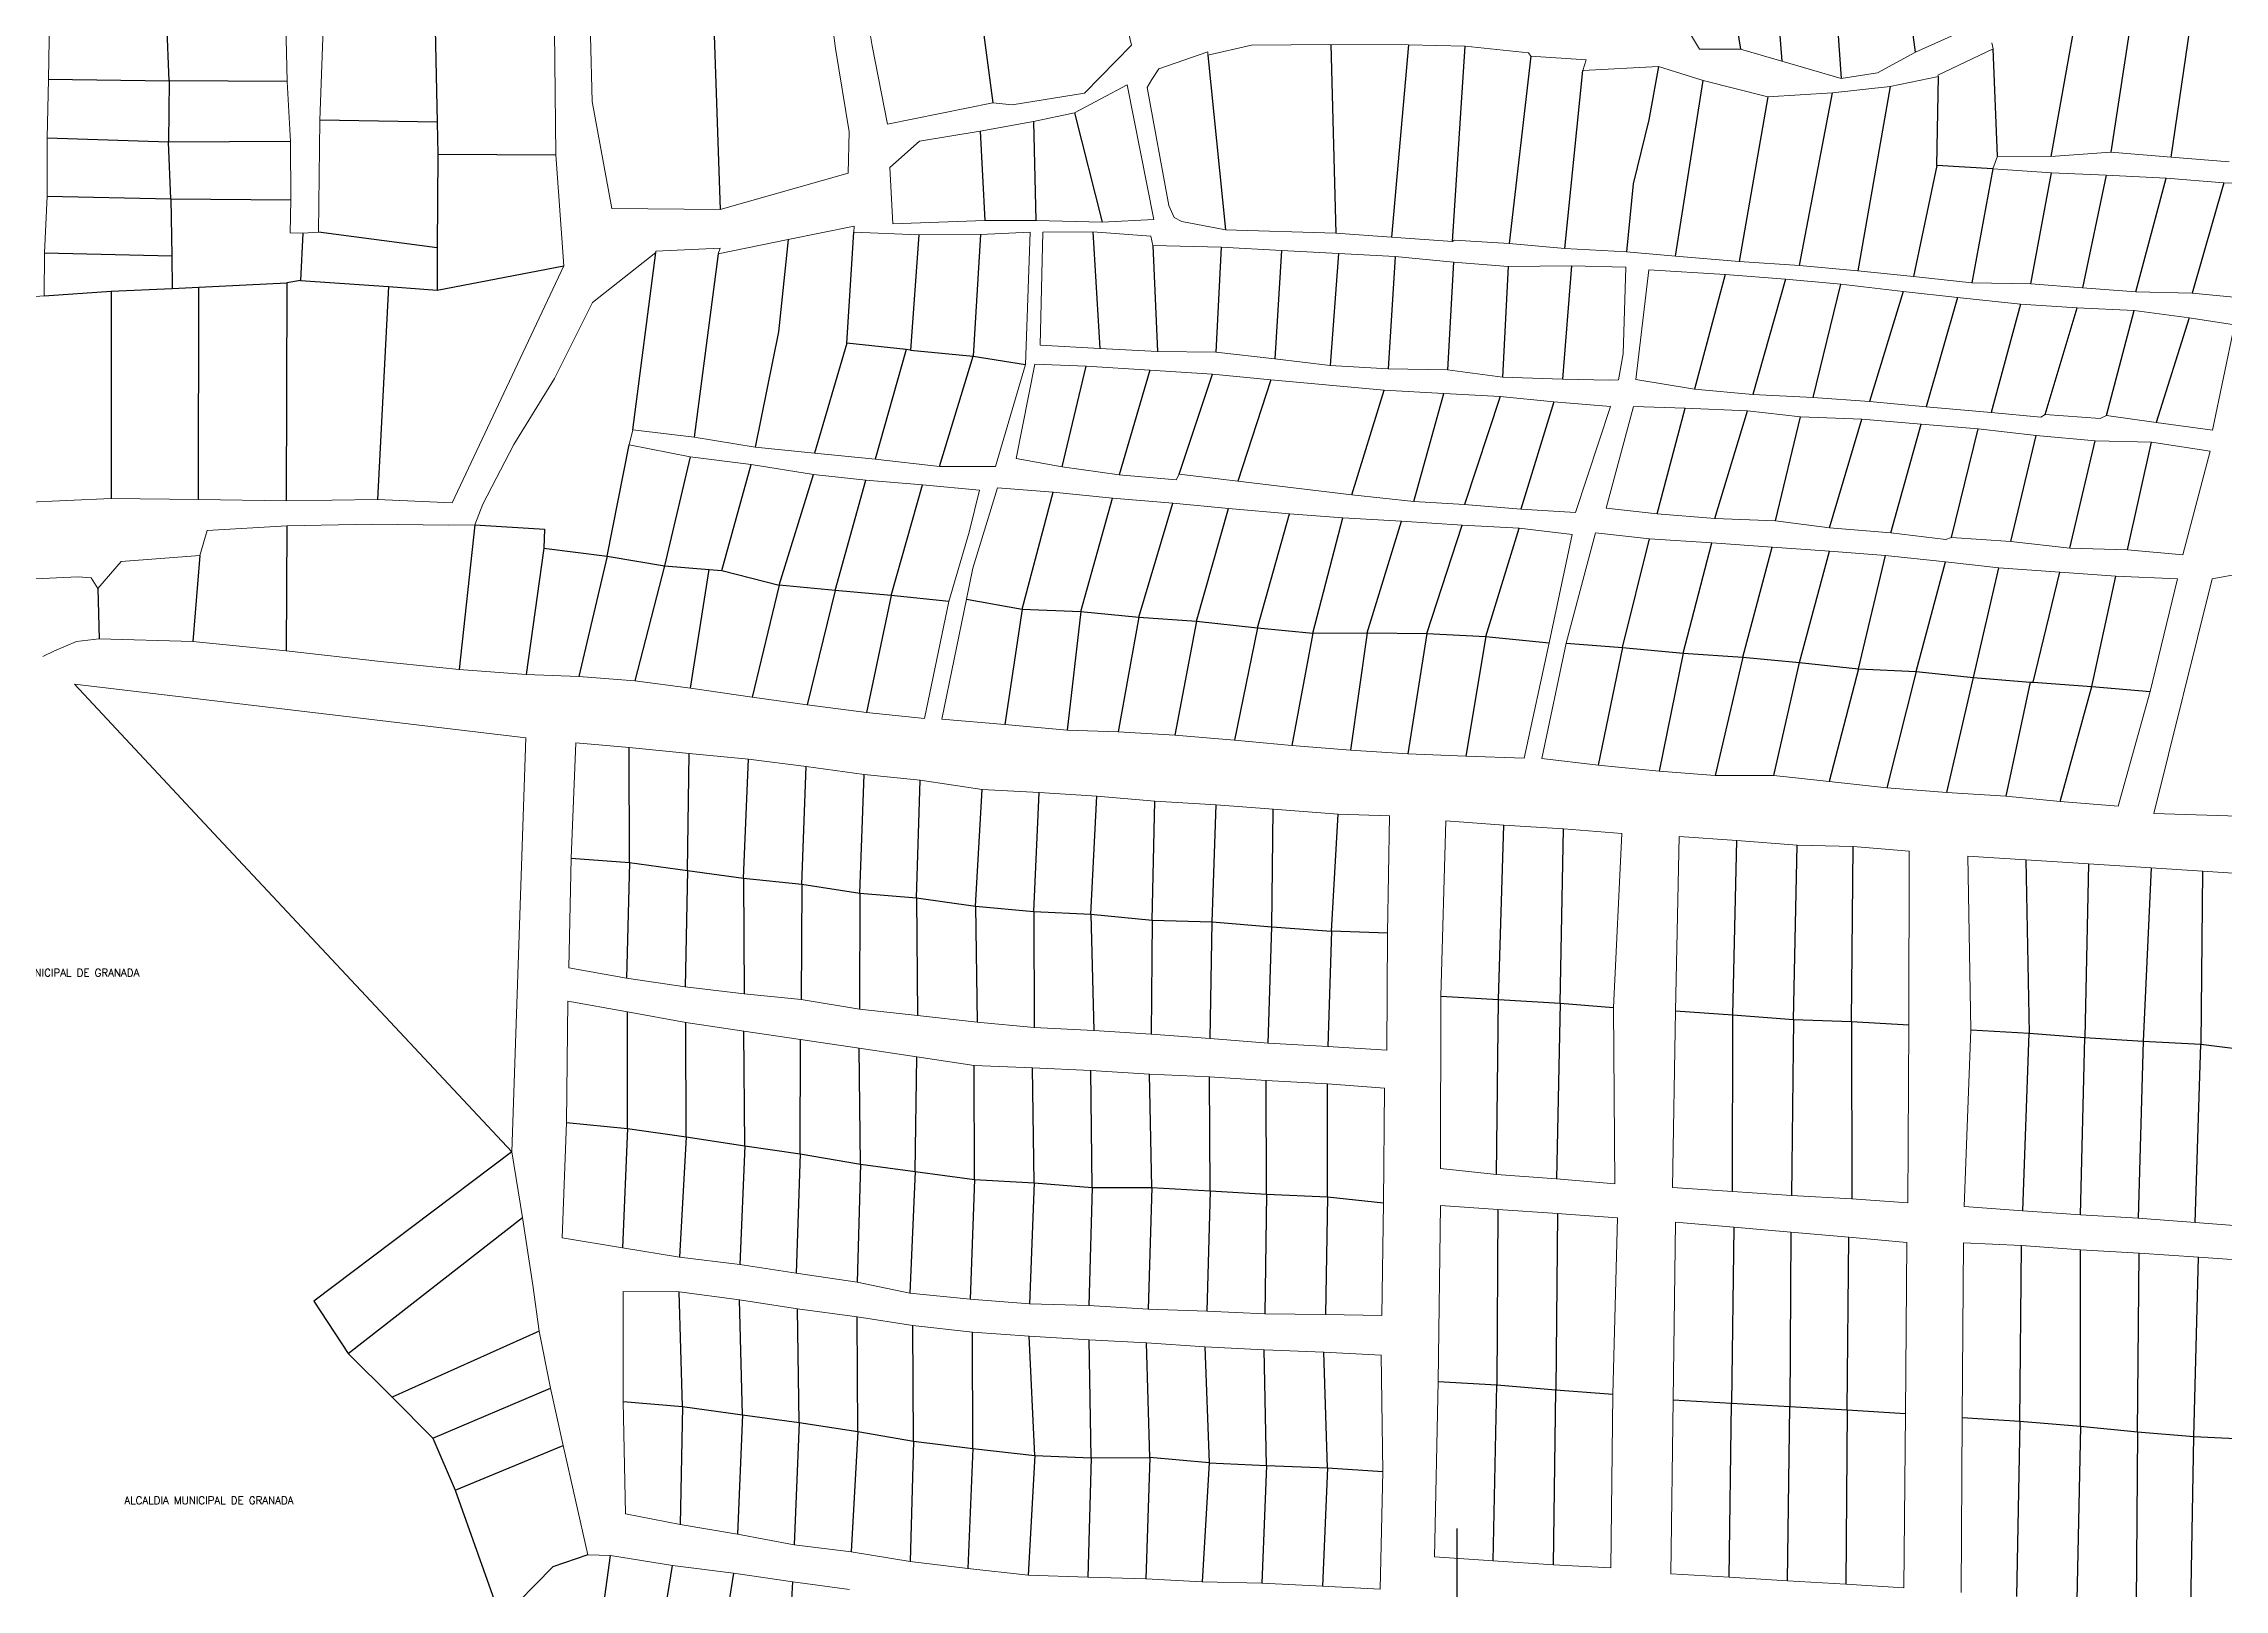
# Model space of a CAD drawing. Header units: millimetres. Extents: x 612074 to 614541, y 1316471 to 1317841.
# Drawn here: x 612765.4 to 613079.4, y 1316686.2 to 1316908.7 of the extents above; entities that cross this region are included whole.
import ezdxf

# ---------------------------------------------------------------- set-up
doc = ezdxf.new("R2010")
doc.units = ezdxf.units.MM
doc.layers.add('42', color=7, linetype='Continuous')
doc.layers.add('CAPA ROJA', color=1, linetype='Continuous')
doc.styles.add('MtXpl_Txt', font='txt_____.ttf')

# ---------------------------------------------------------------- blocks, each defined once
blk = doc.blocks.new('COORD')
at = {"layer": '42', "color": 2, "linetype": 'Continuous'}
for p, q in [((0, -2), (0, 2)), ((-2, 0), (2, 0))]:
    blk.add_line(p, q, dxfattribs=at)

msp = doc.modelspace()

# ---------------------------------------------------------------- linework, layer by layer
at = {"layer": 'CAPA ROJA', "color": 1, "linetype": 'Continuous', "lineweight": -3}
for p, q in [((613034.95, 1316907.5), (613029.39, 1316949.68)), ((613021.22, 1316947.76), (613024.24, 1316903.71)), ((613012.53, 1316946.13), (613015.7, 1316906.21)), ((613004.21, 1316942.71), (613009.77, 1316907.93)), ((612899.96, 1316916.23), (612902.13, 1316900.22)), ((612783.51, 1316903.37), (612783.17, 1316911.81)), ((613066.21, 1316913.51), (613063.08, 1316893.13)), ((613071.75, 1316892.37), (613074.79, 1316913.08)), ((612821.84, 1316910.8), (612822.11, 1316897.41)), ((612861.98, 1316909.96), (612862.84, 1316884.84)), ((612950.78, 1316908.61), (612951.49, 1316881.46)), ((612961.94, 1316908.57), (612959.52, 1316880.87)), ((613057.61, 1316910.18), (613054.42, 1316892.49)), ((612933.06, 1316907.09), (612935.63, 1316881.91)), ((612968.27, 1316880.23), (612970.1, 1316908.36)), ((612979.58, 1316906.95), (612976.44, 1316879.95)), ((612997.97, 1316905.42), (612996.55, 1316897.77)), ((613046.74, 1316892.51), (613046.11, 1316908)), ((612766.15, 1316903.64), (612783.51, 1316903.37)), ((612783.51, 1316903.37), (612783.42, 1316894.57)), ((612800.5, 1316903.28), (612783.51, 1316903.37)), ((612984.45, 1316879.22), (612987.03, 1316904.87)), ((613000.4, 1316878.12), (613004.36, 1316903.41)), ((613031.29, 1316902.57), (613026.67, 1316876.01)), ((613038.02, 1316891.21), (613038.28, 1316903.99)), ((613013.67, 1316901.07), (613009.58, 1316877.37)), ((613018.27, 1316876.8), (613022.99, 1316901.64)), ((612822.11, 1316897.41), (612805.2, 1316897.74)), ((612822.11, 1316897.41), (612822.2, 1316892.81)), ((612900.27, 1316896.14), (612900.97, 1316883.28)), ((612907.97, 1316897.54), (612908.28, 1316883.28)), ((612913.87, 1316898.75), (612917.83, 1316883.04)), ((612996.55, 1316897.77), (612994.3, 1316888.57)), ((612783.42, 1316894.57), (612765.96, 1316895.12)), ((612800.98, 1316894.66), (612783.42, 1316894.57)), ((612783.78, 1316886.37), (612783.42, 1316894.57)), ((612822.2, 1316892.81), (612822.13, 1316879.36)), ((612822.2, 1316892.81), (612839.2, 1316892.71)), ((613038.02, 1316891.21), (613034.65, 1316875.21)), ((613046.1, 1316890.7), (613038.02, 1316891.21)), ((613046.1, 1316890.7), (613043.07, 1316874.3)), ((613051.53, 1316874.16), (613054.52, 1316890.15)), ((613062.41, 1316889.81), (613059.01, 1316873.59)), ((612765.98, 1316886.76), (612783.78, 1316886.37)), ((612994.3, 1316888.57), (612993.35, 1316878.76)), ((613066.65, 1316873.01), (613071.04, 1316889.36)), ((613079.35, 1316888.7), (613074.79, 1316872.79)), ((612783.78, 1316886.37), (612801.05, 1316886.23)), ((612783.78, 1316886.37), (612783.9, 1316878.2)), ((612802.76, 1316881.47), (612802.42, 1316874.63)), ((612822.13, 1316879.36), (612805.02, 1316881.58)), ((612872.65, 1316880.56), (612871.26, 1316867.24)), ((612881.09, 1316865.62), (612882.1, 1316881.59)), ((612891.44, 1316881.19), (612890.24, 1316864.63)), ((612900.35, 1316881.28), (612899.29, 1316863.72)), ((612916.51, 1316881.64), (612917.5, 1316864.84)), ((612765.55, 1316878.61), (612783.9, 1316878.2)), ((612783.9, 1316878.2), (612783.96, 1316873.5)), ((612822.13, 1316879.36), (612822.09, 1316873.26)), ((612850.26, 1316853.14), (612853.61, 1316878.66)), ((612862.57, 1316878.47), (612859.11, 1316852.09)), ((612925.15, 1316879.65), (612925.8, 1316864.43)), ((612934.99, 1316879.41), (612934.2, 1316864.3)), ((612943.65, 1316878.95), (612942.73, 1316863.36)), ((612951.88, 1316878.53), (612950.68, 1316862.42)), ((612960.04, 1316878.09), (612959.03, 1316861.92)), ((612968.45, 1316877.28), (612967.58, 1316861.77)), ((612787.78, 1316873.69), (612800.45, 1316874.31)), ((612800.45, 1316874.31), (612800.35, 1316842.93)), ((612802.42, 1316874.63), (612800.45, 1316874.31)), ((612802.42, 1316874.63), (612815.09, 1316873.75)), ((612822.09, 1316873.26), (612840.36, 1316876.75)), ((612976.28, 1316876.65), (612975.49, 1316860.72)), ((612985.4, 1316876.74), (612984.12, 1316860.45)), ((613007.54, 1316875.51), (613003.14, 1316858.99)), ((613016.24, 1316874.85), (613011.52, 1316858.22)), ((613020.23, 1316857.77), (613024.18, 1316874.11)), ((612765.54, 1316872.45), (612775.17, 1316873.08)), ((612775.17, 1316873.08), (612783.96, 1316873.5)), ((612775.17, 1316873.08), (612775.17, 1316843.26)), ((612783.96, 1316873.5), (612787.78, 1316873.69)), ((612787.73, 1316843.09), (612787.78, 1316873.69)), ((612815.09, 1316873.75), (612813.51, 1316843.1)), ((612815.09, 1316873.75), (612822.09, 1316873.26)), ((613033.18, 1316873.06), (613028.32, 1316857.22)), ((613040.99, 1316872.21), (613036.49, 1316856.47)), ((613050.08, 1316871.22), (613045.85, 1316855.61)), ((613053.6, 1316855.34), (613058.22, 1316870.72)), ((613062.47, 1316855.18), (613066.41, 1316870.3)), ((613074.35, 1316869.26), (613069.62, 1316854.18)), ((612871.26, 1316867.24), (612867.89, 1316850.63)), ((612881.09, 1316865.62), (612876.41, 1316849.78)), ((612889.64, 1316864.7), (612881.09, 1316865.62)), ((612889.64, 1316864.7), (612885.17, 1316848.9)), ((612890.24, 1316864.63), (612889.64, 1316864.7)), ((612890.24, 1316864.63), (612899.29, 1316863.72)), ((612894.41, 1316847.84), (612899.29, 1316863.72)), ((612899.29, 1316863.72), (612906.8, 1316862.55)), ((612912.1, 1316847.8), (612915.57, 1316862.3)), ((612924.73, 1316861.72), (612920.3, 1316846.66)), ((612928.95, 1316846.75), (612933.72, 1316861.16)), ((612942.14, 1316860.32), (612937.36, 1316845.74)), ((612953.79, 1316843.77), (612958.47, 1316858.87)), ((612962.74, 1316842.83), (612967.06, 1316858.38)), ((612975.14, 1316857.92), (612970.04, 1316842.37)), ((612982.89, 1316857.15), (612978.12, 1316841.7)), ((612997.76, 1316841.06), (613001.81, 1316856.26)), ((613006.06, 1316840.37), (613010.76, 1316855.88)), ((613014.81, 1316840.05), (613018.4, 1316855.03)), ((613022.57, 1316839.04), (613027.21, 1316854.66)), ((613031.39, 1316838.29), (613035.78, 1316853.93)), ((613040.14, 1316837.63), (613043.96, 1316853.29)), ((613048.67, 1316837.08), (613052.33, 1316852.3)), ((612846.57, 1316834.93), (612849.75, 1316850.97)), ((612858.52, 1316849.23), (612854.85, 1316833.56)), ((613057.17, 1316836.09), (613060.81, 1316851.57)), ((613065.45, 1316835.88), (613068.94, 1316851.35)), ((612863.1, 1316832.87), (612867.33, 1316848.14)), ((612871.34, 1316830.77), (612876.27, 1316846.71)), ((612879.4, 1316829.99), (612883.84, 1316845.89)), ((612887.47, 1316829.29), (612891.99, 1316845.2)), ((612906.32, 1316827.34), (612910.79, 1316844.16)), ((612914.76, 1316827), (612919.33, 1316843.3)), ((612923.12, 1316826.16), (612928.03, 1316842.56)), ((612827.55, 1316839.45), (612825.28, 1316818.64)), ((612827.55, 1316839.45), (612837.58, 1316838.83)), ((612931.45, 1316825.59), (612936.06, 1316841.82)), ((612940.2, 1316824.63), (612944.83, 1316841.04)), ((612948.16, 1316823.89), (612952.48, 1316840.46)), ((612956.01, 1316823.91), (612960.93, 1316840)), ((612964.61, 1316823.82), (612969.69, 1316839.41)), ((612800.48, 1316839.32), (612800.36, 1316821.34)), ((612837.58, 1316838.83), (612837.46, 1316836.11)), ((612973.1, 1316823.38), (612977.89, 1316838.99)), ((612992.76, 1316821.82), (612996.63, 1316837.45)), ((613001.52, 1316821.01), (613005.63, 1316836.89)), ((613010.1, 1316820.4), (613014.29, 1316836.26)), ((612787.96, 1316835.04), (612786.93, 1316822.68)), ((612837.46, 1316836.11), (612834.9, 1316817.9)), ((612837.46, 1316836.11), (612846.57, 1316834.93)), ((612846.57, 1316834.93), (612842.51, 1316817.65)), ((612846.57, 1316834.93), (612854.85, 1316833.56)), ((612854.85, 1316833.56), (612850.56, 1316817.01)), ((612854.85, 1316833.56), (612861.28, 1316833.03)), ((613018.27, 1316819.65), (613022.55, 1316835.69)), ((613026.73, 1316818.74), (613030.62, 1316835.06)), ((613035.05, 1316818.33), (613039.25, 1316834.14)), ((613043.31, 1316817.5), (613046.94, 1316833.26)), ((612773.24, 1316830.32), (612773.45, 1316823.05)), ((612858.6, 1316815.96), (612861.28, 1316833.03)), ((612861.28, 1316833.03), (612863.1, 1316832.87)), ((612863.1, 1316832.87), (612871.34, 1316830.77)), ((612871.34, 1316830.77), (612867.45, 1316814.63)), ((612879.4, 1316829.99), (612871.34, 1316830.77)), ((612879.4, 1316829.99), (612875.39, 1316813.57)), ((612887.47, 1316829.29), (612879.4, 1316829.99)), ((613051.88, 1316816.79), (613055.71, 1316832.64)), ((613060.35, 1316816.17), (613063.81, 1316832.05)), ((612887.47, 1316829.29), (612883.94, 1316812.46)), ((612895.78, 1316828.44), (612887.47, 1316829.29)), ((612898.34, 1316828.76), (612906.32, 1316827.34)), ((612906.32, 1316827.34), (612903.83, 1316810.73)), ((612906.32, 1316827.34), (612914.76, 1316827)), ((612914.76, 1316827), (612912.81, 1316809.91)), ((612914.76, 1316827), (612923.12, 1316826.16)), ((612923.12, 1316826.16), (612920.17, 1316809.68)), ((612923.12, 1316826.16), (612931.45, 1316825.59)), ((612931.45, 1316825.59), (612928.31, 1316809.19)), ((612931.45, 1316825.59), (612940.2, 1316824.63)), ((612940.2, 1316824.63), (612936.89, 1316808.47)), ((612940.2, 1316824.63), (612948.16, 1316823.89)), ((612948.16, 1316823.89), (612945.17, 1316807.71)), ((612948.16, 1316823.89), (612956.01, 1316823.91)), ((612956.01, 1316823.91), (612953.58, 1316807.03)), ((612956.01, 1316823.91), (612964.61, 1316823.82)), ((612964.61, 1316823.82), (612961.87, 1316806.48)), ((612964.61, 1316823.82), (612973.1, 1316823.38)), ((612973.1, 1316823.38), (612970.21, 1316806.17)), ((612973.1, 1316823.38), (612982.21, 1316822.46)), ((612984.67, 1316822.42), (612992.76, 1316821.82)), ((612992.76, 1316821.82), (612989.28, 1316804.87)), ((612992.76, 1316821.82), (613001.52, 1316821.01)), ((613001.52, 1316821.01), (612998.03, 1316804.02)), ((613001.52, 1316821.01), (613010.1, 1316820.4)), ((613010.1, 1316820.4), (613006.1, 1316803.4)), ((613010.1, 1316820.4), (613018.27, 1316819.65)), ((613014.57, 1316803.39), (613018.27, 1316819.65)), ((613018.27, 1316819.65), (613026.73, 1316818.74)), ((613026.73, 1316818.74), (613022.54, 1316802.51)), ((613026.73, 1316818.74), (613035.05, 1316818.33)), ((613035.05, 1316818.33), (613030.84, 1316801.58)), ((613035.05, 1316818.33), (613043.31, 1316817.5)), ((613039.47, 1316800.94), (613043.31, 1316817.5)), ((613043.31, 1316817.5), (613051.48, 1316816.83)), ((612769.89, 1316816.51), (612790.62, 1316794.32)), ((613051.48, 1316816.83), (613047.95, 1316800.38)), ((613051.48, 1316816.83), (613051.88, 1316816.79)), ((613051.88, 1316816.79), (613060.35, 1316816.17)), ((613055.79, 1316799.63), (613060.35, 1316816.17)), ((613060.35, 1316816.17), (613068.74, 1316815.46)), ((612849.79, 1316790.83), (612849.77, 1316807.41)), ((612858.16, 1316789.71), (612858.39, 1316806.55)), ((612866.23, 1316788.58), (612866.93, 1316805.73)), ((612874.59, 1316787.72), (612875.21, 1316804.65)), ((612882.94, 1316786.43), (612883.57, 1316803.53)), ((612891.14, 1316785.77), (612891.67, 1316802.72)), ((612899.63, 1316784.58), (612900.56, 1316801.38)), ((612907.99, 1316783.79), (612908.77, 1316800.94)), ((612916.23, 1316783.4), (612917.09, 1316800.38)), ((612925.04, 1316782.56), (612925.44, 1316799.68)), ((612933.67, 1316782.31), (612934.25, 1316799.14)), ((612942.29, 1316781.58), (612942.45, 1316798.52)), ((612950.87, 1316780.99), (612951.85, 1316797.79)), ((612974.89, 1316771.15), (612975.69, 1316796.24)), ((612983.77, 1316770.59), (612984.29, 1316795.68)), ((612790.62, 1316794.32), (612809.73, 1316773.93)), ((613008.66, 1316768.9), (613009.22, 1316794)), ((613017.38, 1316768.24), (613017.9, 1316793.34)), ((613025.73, 1316767.96), (613025.98, 1316793.16)), ((612841.41, 1316791.5), (612849.79, 1316790.83)), ((612849.79, 1316790.83), (612849.36, 1316774.19)), ((612849.79, 1316790.83), (612858.16, 1316789.71)), ((612858.16, 1316789.71), (612857.8, 1316772.96)), ((612858.16, 1316789.71), (612866.23, 1316788.58)), ((613050.84, 1316791.26), (613051.32, 1316766.27)), ((613059.86, 1316790.67), (613059.34, 1316765.66)), ((613068.86, 1316790.08), (613067.73, 1316765.11)), ((613076.28, 1316789.61), (613076.02, 1316764.68)), ((612866.23, 1316788.58), (612866.29, 1316771.93)), ((612866.23, 1316788.58), (612874.59, 1316787.72)), ((612874.59, 1316787.72), (612874.49, 1316771.12)), ((612874.59, 1316787.72), (612882.94, 1316786.43)), ((612882.94, 1316786.43), (612882.92, 1316769.73)), ((612882.94, 1316786.43), (612891.14, 1316785.77)), ((612891.14, 1316785.77), (612891.28, 1316768.82)), ((612891.14, 1316785.77), (612899.63, 1316784.58)), ((612899.63, 1316784.58), (612899.86, 1316767.88)), ((612899.63, 1316784.58), (612907.99, 1316783.79)), ((612907.99, 1316783.79), (612908.08, 1316767.09)), ((612907.99, 1316783.79), (612916.23, 1316783.4)), ((612916.23, 1316783.4), (612916.67, 1316766.66)), ((612916.23, 1316783.4), (612925.04, 1316782.56)), ((612925.04, 1316782.56), (612924.9, 1316766.13)), ((612925.04, 1316782.56), (612933.67, 1316782.31)), ((612933.42, 1316765.51), (612933.67, 1316782.31)), ((612933.67, 1316782.31), (612942.29, 1316781.58)), ((612941.74, 1316764.84), (612942.29, 1316781.58)), ((612942.29, 1316781.58), (612950.87, 1316780.99)), ((612950.87, 1316780.99), (612950.34, 1316764.35)), ((612958.93, 1316780.7), (612950.87, 1316780.99)), ((612809.73, 1316773.93), (612832.87, 1316749.2)), ((612966.63, 1316771.63), (612974.89, 1316771.15)), ((612974.61, 1316745.96), (612974.89, 1316771.15)), ((612974.89, 1316771.15), (612983.77, 1316770.59)), ((612983.77, 1316770.59), (612983.26, 1316745.32)), ((612983.77, 1316770.59), (612991.49, 1316769.98)), ((612849.51, 1316752.54), (612849.51, 1316769.34)), ((612857.98, 1316751.35), (612857.9, 1316767.82)), ((613000.38, 1316769.51), (613008.66, 1316768.9)), ((613008.62, 1316743.47), (613008.66, 1316768.9)), ((613008.66, 1316768.9), (613017.38, 1316768.24)), ((613017.38, 1316768.24), (613017.09, 1316742.91)), ((613017.38, 1316768.24), (613025.73, 1316767.96)), ((613025.73, 1316767.96), (613025.76, 1316742.42)), ((613025.73, 1316767.96), (613034.01, 1316767.46)), ((612866.38, 1316750.06), (612866.28, 1316766.58)), ((612874.39, 1316748.89), (612874.44, 1316765.39)), ((612883.07, 1316747.44), (612882.88, 1316764.12)), ((613042.93, 1316766.77), (613051.32, 1316766.27)), ((613050.42, 1316740.71), (613051.32, 1316766.27)), ((613051.32, 1316766.27), (613059.34, 1316765.66)), ((613058.71, 1316740.13), (613059.34, 1316765.66)), ((613059.34, 1316765.66), (613067.73, 1316765.11)), ((613067.73, 1316765.11), (613067.03, 1316739.63)), ((613067.73, 1316765.11), (613076.02, 1316764.68)), ((613075.21, 1316739.01), (613076.02, 1316764.68)), ((613076.02, 1316764.68), (613084.53, 1316763.65)), ((612890.95, 1316746.35), (612891.15, 1316762.87)), ((612899.45, 1316745.21), (612899.4, 1316761.63)), ((612908.04, 1316744.72), (612907.84, 1316761.28)), ((612916.39, 1316744.06), (612916.24, 1316760.89)), ((612924.99, 1316744.08), (612924.68, 1316760.39)), ((612933.39, 1316743.61), (612933.32, 1316759.99)), ((612941.52, 1316743.1), (612941.46, 1316759.46)), ((612950.28, 1316742.71), (612950.31, 1316759)), ((612840.75, 1316753.41), (612849.51, 1316752.54)), ((612849.51, 1316752.54), (612848.79, 1316735.37)), ((612849.51, 1316752.54), (612857.98, 1316751.35)), ((612832.87, 1316749.2), (612804.34, 1316727.68)), ((612857.98, 1316751.35), (612857, 1316734.03)), ((612857.98, 1316751.35), (612866.38, 1316750.06)), ((612866.38, 1316750.06), (612865.7, 1316732.98)), ((612866.38, 1316750.06), (612874.39, 1316748.89)), ((612874.39, 1316748.89), (612873.8, 1316731.75)), ((612874.39, 1316748.89), (612883.07, 1316747.44)), ((612883.07, 1316747.44), (612882.6, 1316730.42)), ((612883.07, 1316747.44), (612890.95, 1316746.35)), ((612890.95, 1316746.35), (612890.17, 1316728.84)), ((612890.95, 1316746.35), (612899.45, 1316745.21)), ((612899.45, 1316745.21), (612898.85, 1316728.01)), ((612899.45, 1316745.21), (612908.04, 1316744.72)), ((612908.04, 1316744.72), (612907.38, 1316727.33)), ((612908.04, 1316744.72), (612916.39, 1316744.06)), ((612916.39, 1316744.06), (612915.94, 1316727.07)), ((612916.39, 1316744.06), (612924.99, 1316744.08)), ((612924.99, 1316744.08), (612924.47, 1316726.54)), ((612924.99, 1316744.08), (612933.39, 1316743.61)), ((612933.39, 1316743.61), (612932.9, 1316726.26)), ((612933.39, 1316743.61), (612941.52, 1316743.1)), ((612941.52, 1316743.1), (612941.27, 1316725.89)), ((612941.52, 1316743.1), (612950.28, 1316742.71)), ((612950.28, 1316742.71), (612950, 1316725.76)), ((612950.28, 1316742.71), (612958.35, 1316741.84)), ((612809.29, 1316720.15), (612834.41, 1316739.77)), ((612974.82, 1316740.92), (612974.65, 1316715.67)), ((612983.42, 1316740.31), (612983.18, 1316714.95)), ((613008.78, 1316738.35), (613008.45, 1316713.03)), ((613016.99, 1316737.63), (613016.84, 1316712.53)), ((613025.12, 1316712.04), (613025.36, 1316736.9)), ((613049.99, 1316710.37), (613050.19, 1316735.71)), ((613058.71, 1316709.65), (613058.7, 1316735.09)), ((613066.91, 1316708.84), (613067.13, 1316734.62)), ((613075.02, 1316708.17), (613075.68, 1316734.04)), ((612804.34, 1316727.68), (612809.29, 1316720.15)), ((612857.42, 1316712.55), (612856.93, 1316729.06)), ((612866.08, 1316711.32), (612865.65, 1316727.91)), ((612874.23, 1316710.22), (612873.99, 1316726.61)), ((612836.8, 1316723.4), (612815.64, 1316713.86)), ((612882.69, 1316708.96), (612882.57, 1316725.44)), ((612890.68, 1316707.54), (612890.58, 1316724.21)), ((612899.21, 1316706.48), (612899.16, 1316723.24)), ((612815.64, 1316713.86), (612809.29, 1316720.15)), ((612908.14, 1316705.5), (612907.32, 1316722.68)), ((612916.27, 1316705.15), (612916, 1316722.13)), ((612924.72, 1316705.2), (612924.25, 1316721.7)), ((612932.64, 1316721.15), (612933.26, 1316704.45)), ((612941.5, 1316704.05), (612941.15, 1316720.71)), ((612950.27, 1316703.69), (612949.76, 1316720.38)), ((612815.64, 1316713.86), (612821.47, 1316707.97)), ((612821.47, 1316707.97), (612838.41, 1316715.17)), ((612966.23, 1316716.14), (612974.65, 1316715.67)), ((612974.16, 1316690.33), (612974.65, 1316715.67)), ((612974.65, 1316715.67), (612983.18, 1316714.95)), ((612982.82, 1316689.73), (612983.18, 1316714.95)), ((612983.18, 1316714.95), (612991.36, 1316714.3)), ((612848.88, 1316713.27), (612857.42, 1316712.55)), ((612857.42, 1316712.55), (612857.1, 1316695.56)), ((612857.42, 1316712.55), (612866.08, 1316711.32)), ((612866.08, 1316711.32), (612865.33, 1316694.16)), ((612866.08, 1316711.32), (612874.23, 1316710.22)), ((613000.07, 1316713.52), (613008.45, 1316713.03)), ((613008.12, 1316687.95), (613008.45, 1316713.03)), ((613008.45, 1316713.03), (613016.84, 1316712.53)), ((613016.5, 1316687.45), (613016.84, 1316712.53)), ((613016.84, 1316712.53), (613025.12, 1316712.04)), ((613025.12, 1316712.04), (613024.91, 1316686.95)), ((613025.12, 1316712.04), (613033.51, 1316711.55)), ((613049.99, 1316710.37), (613041.67, 1316710.91)), ((612821.47, 1316707.97), (612824.69, 1316700.48)), ((612874.23, 1316710.22), (612873.52, 1316692.64)), ((612874.23, 1316710.22), (612882.69, 1316708.96)), ((612882.69, 1316708.96), (612881.72, 1316691.63)), ((612882.69, 1316708.96), (612890.68, 1316707.54)), ((612890.68, 1316707.54), (612890.2, 1316690.25)), ((612890.68, 1316707.54), (612899.21, 1316706.48)), ((613049.99, 1316710.37), (613049.47, 1316685.21)), ((613058.71, 1316709.65), (613049.99, 1316710.37)), ((613058.71, 1316709.65), (613058.18, 1316684.65)), ((613066.91, 1316708.84), (613058.71, 1316709.65)), ((613066.91, 1316708.84), (613066.72, 1316684.2)), ((613075.02, 1316708.17), (613066.91, 1316708.84)), ((613074.6, 1316683.66), (613075.02, 1316708.17)), ((613084.09, 1316707.73), (613075.02, 1316708.17)), ((612824.69, 1316700.48), (612840.26, 1316706.92)), ((612899.21, 1316706.48), (612898.5, 1316689.2)), ((612899.21, 1316706.48), (612908.14, 1316705.5)), ((612908.14, 1316705.5), (612907.21, 1316688.25)), ((612908.14, 1316705.5), (612916.27, 1316705.15)), ((612916.27, 1316705.15), (612915.8, 1316687.95)), ((612916.27, 1316705.15), (612924.72, 1316705.2)), ((612924.72, 1316705.2), (612924.16, 1316687.72)), ((612933.26, 1316704.45), (612924.72, 1316705.2)), ((612933.26, 1316704.45), (612932.24, 1316687.28)), ((612933.26, 1316704.45), (612941.5, 1316704.05)), ((612941.5, 1316704.05), (612940.84, 1316687.12)), ((612941.5, 1316704.05), (612950.27, 1316703.69)), ((612950.27, 1316703.69), (612949.58, 1316686.69)), ((612950.27, 1316703.69), (612958.28, 1316703.19)), ((612824.69, 1316700.48), (612831.31, 1316681.9)), ((612831.31, 1316681.9), (612838.78, 1316689.46)), ((612843.78, 1316691.19), (612838.78, 1316689.46)), ((612843.62, 1316665.93), (612847.07, 1316691.11)), ((612852.59, 1316668.7), (612855.99, 1316689.66)), ((612864.77, 1316688.53), (612861.37, 1316667.23)), ((612872.13, 1316666.31), (612873.31, 1316687.3))]:
    msp.add_line(p, q, dxfattribs=at)
at = {"layer": 'CAPA ROJA', "color": 1, "linetype": 'Continuous', "lineweight": 13}
for p, q in [((612922.06, 1316908.5), (612918.91, 1316922.31)), ((612766.15, 1316903.64), (612766.28, 1316912.13)), ((612884.04, 1316912.73), (612884.73, 1316908.44)), ((612800.32, 1316911.48), (612800.5, 1316903.28)), ((612805.2, 1316897.74), (612805.7, 1316910.93)), ((612839.2, 1316892.71), (612838.99, 1316910.56)), ((612844.2, 1316909.8), (612844.41, 1316900.41)), ((612879.46, 1316908.03), (612879.11, 1316910.61)), ((612922.06, 1316908.5), (612915.31, 1316901.6)), ((612933.06, 1316907.09), (612939.36, 1316908.53)), ((612939.36, 1316908.53), (612950.78, 1316908.61)), ((612950.78, 1316908.61), (612961.94, 1316908.57)), ((612961.94, 1316908.57), (612970.1, 1316908.36)), ((613003.83, 1316907.93), (613002.27, 1316910.57)), ((613043.3, 1316911.26), (613034.95, 1316907.5)), ((613046.11, 1316908), (613045.93, 1316908.86)), ((612879.46, 1316908.03), (612881.44, 1316896.02)), ((612884.73, 1316908.44), (612886.96, 1316897.14)), ((612926, 1316905.13), (612933.05, 1316907.53)), ((612933.05, 1316907.53), (612933.06, 1316907.09)), ((612970.1, 1316908.36), (612979.22, 1316907.39)), ((612979.22, 1316907.39), (612979.58, 1316906.95)), ((612979.58, 1316906.95), (612987.55, 1316906.39)), ((612987.55, 1316906.39), (612987.03, 1316904.87)), ((612987.03, 1316904.87), (612997.97, 1316905.42)), ((612997.97, 1316905.42), (613004.36, 1316903.41)), ((613009.77, 1316907.93), (613003.83, 1316907.93)), ((613015.7, 1316906.21), (613009.77, 1316907.93)), ((613024.24, 1316903.71), (613015.7, 1316906.21)), ((613034.95, 1316907.5), (613029.49, 1316904.55)), ((613038.15, 1316904.2), (613046.11, 1316908)), ((612765.96, 1316895.12), (612766.15, 1316903.64)), ((612800.5, 1316903.28), (612800.98, 1316894.66)), ((612921.45, 1316902.79), (612913.87, 1316898.75)), ((612925.29, 1316883.4), (612921.45, 1316902.79)), ((612924.35, 1316902.44), (612924.99, 1316903.59)), ((612927.44, 1316885.41), (612924.35, 1316902.44)), ((612924.99, 1316903.59), (612926, 1316905.13)), ((613004.36, 1316903.41), (613013.67, 1316901.07)), ((613022.99, 1316901.64), (613031.29, 1316902.57)), ((613029.49, 1316904.55), (613024.24, 1316903.71)), ((613031.29, 1316902.57), (613038.28, 1316903.99)), ((613038.28, 1316903.99), (613038.15, 1316904.2)), ((612844.41, 1316900.41), (612847.24, 1316884.99)), ((612902.13, 1316900.22), (612886.96, 1316897.14)), ((612904.89, 1316899.91), (612902.13, 1316900.22)), ((612915.31, 1316901.6), (612904.89, 1316899.91)), ((613013.67, 1316901.07), (613022.99, 1316901.64)), ((612805.02, 1316881.58), (612805.2, 1316897.74)), ((612881.44, 1316896.02), (612881.28, 1316890.07)), ((612900.27, 1316896.14), (612891.56, 1316894.71)), ((612907.97, 1316897.54), (612900.27, 1316896.14)), ((612913.87, 1316898.75), (612907.97, 1316897.54)), ((612765.98, 1316886.76), (612765.96, 1316895.12)), ((612800.98, 1316894.66), (612801.05, 1316886.23)), ((612891.56, 1316894.71), (612887.29, 1316890.89)), ((613063.08, 1316893.13), (613054.42, 1316892.49)), ((613071.75, 1316892.37), (613063.08, 1316893.13)), ((612840.36, 1316876.75), (612839.2, 1316892.71)), ((612881.28, 1316890.07), (612862.84, 1316884.84)), ((612887.29, 1316890.89), (612887.7, 1316882.8)), ((613046.74, 1316892.51), (613046.1, 1316890.7)), ((613046.1, 1316890.7), (613054.52, 1316890.15)), ((613054.42, 1316892.49), (613046.74, 1316892.51)), ((613054.52, 1316890.15), (613062.41, 1316889.81)), ((613062.41, 1316889.81), (613071.04, 1316889.36)), ((613080.1, 1316891.71), (613071.75, 1316892.37)), ((612765.55, 1316878.61), (612765.98, 1316886.76)), ((613071.04, 1316889.36), (613079.35, 1316888.7)), ((613079.35, 1316888.7), (613087.78, 1316888.44)), ((612801.05, 1316886.23), (612800.95, 1316881.51)), ((612862.84, 1316884.84), (612847.24, 1316884.99)), ((612917.83, 1316883.04), (612925.29, 1316883.4)), ((612928.22, 1316883.72), (612927.44, 1316885.41)), ((612929.34, 1316883.13), (612928.22, 1316883.72)), ((612800.95, 1316881.51), (612802.76, 1316881.47)), ((612802.76, 1316881.47), (612805.02, 1316881.58)), ((612862.57, 1316878.47), (612872.65, 1316880.56)), ((612872.65, 1316880.56), (612882.14, 1316882.47)), ((612882.14, 1316882.47), (612882.1, 1316881.59)), ((612882.1, 1316881.59), (612891.44, 1316881.19)), ((612887.7, 1316882.8), (612900.97, 1316883.28)), ((612891.44, 1316881.19), (612900.35, 1316881.28)), ((612900.35, 1316881.28), (612907.48, 1316881.58)), ((612900.97, 1316883.28), (612908.28, 1316883.28)), ((612907.48, 1316881.58), (612906.8, 1316862.55)), ((612908.28, 1316883.28), (612917.83, 1316883.04)), ((612908.93, 1316865.35), (612909.3, 1316881.61)), ((612909.3, 1316881.61), (612916.51, 1316881.64)), ((612916.51, 1316881.64), (612924.87, 1316881.03)), ((612924.87, 1316881.03), (612925.15, 1316879.65)), ((612935.63, 1316881.91), (612929.34, 1316883.13)), ((612951.49, 1316881.46), (612935.63, 1316881.91)), ((612959.52, 1316880.87), (612951.49, 1316881.46)), ((612968.27, 1316880.23), (612959.52, 1316880.87)), ((612968.58, 1316880.43), (612968.27, 1316880.23)), ((612976.44, 1316879.95), (612968.58, 1316880.43)), ((612765.54, 1316872.45), (612765.55, 1316878.61)), ((612853.61, 1316878.66), (612844.47, 1316871.45)), ((612853.59, 1316878.87), (612862.85, 1316879.28)), ((612853.61, 1316878.66), (612853.59, 1316878.87)), ((612862.85, 1316879.28), (612862.57, 1316878.47)), ((612925.15, 1316879.65), (612934.99, 1316879.41)), ((612934.99, 1316879.41), (612943.65, 1316878.95)), ((612943.65, 1316878.95), (612951.88, 1316878.53)), ((612951.88, 1316878.53), (612960.04, 1316878.09)), ((612960.04, 1316878.09), (612968.45, 1316877.28)), ((612968.45, 1316877.28), (612976.28, 1316876.65)), ((612984.45, 1316879.22), (612976.44, 1316879.95)), ((612993.35, 1316878.76), (612984.45, 1316879.22)), ((613000.4, 1316878.12), (612993.35, 1316878.76)), ((613009.58, 1316877.37), (613000.4, 1316878.12)), ((613018.27, 1316876.8), (613009.58, 1316877.37)), ((612824.25, 1316842.65), (612840.36, 1316876.75)), ((612976.28, 1316876.65), (612985.4, 1316876.74)), ((612985.4, 1316876.74), (612993.23, 1316876.55)), ((612993.23, 1316876.55), (612992.88, 1316864.07)), ((612994.69, 1316860.39), (612996.57, 1316876.19)), ((612996.57, 1316876.19), (613007.54, 1316875.51)), ((613007.54, 1316875.51), (613016.24, 1316874.85)), ((613016.24, 1316874.85), (613024.18, 1316874.11)), ((613026.67, 1316876.01), (613018.27, 1316876.8)), ((613024.18, 1316874.11), (613033.18, 1316873.06)), ((613034.65, 1316875.21), (613026.67, 1316876.01)), ((613043.07, 1316874.3), (613034.65, 1316875.21)), ((613051.53, 1316874.16), (613043.07, 1316874.3)), ((613059.01, 1316873.59), (613051.53, 1316874.16)), ((612762.39, 1316872.19), (612765.54, 1316872.45)), ((612844.47, 1316871.45), (612839.02, 1316860.54)), ((613033.18, 1316873.06), (613040.99, 1316872.21)), ((613040.99, 1316872.21), (613050.08, 1316871.22)), ((613050.08, 1316871.22), (613058.22, 1316870.72)), ((613066.65, 1316873.01), (613059.01, 1316873.59)), ((613074.79, 1316872.79), (613066.65, 1316873.01)), ((613083.26, 1316872), (613074.79, 1316872.79)), ((613058.22, 1316870.72), (613066.41, 1316870.3)), ((613066.41, 1316870.3), (613074.35, 1316869.26)), ((613074.35, 1316869.26), (613080.88, 1316868.23)), ((613080.88, 1316868.23), (613077.7, 1316853.07)), ((612917.5, 1316864.84), (612908.93, 1316865.35)), ((612925.8, 1316864.43), (612917.5, 1316864.84)), ((612906.8, 1316862.55), (612902.5, 1316847.84)), ((612905.45, 1316849.02), (612908.16, 1316862.6)), ((612908.16, 1316862.6), (612915.57, 1316862.3)), ((612915.57, 1316862.3), (612924.73, 1316861.72)), ((612924.73, 1316861.72), (612933.72, 1316861.16)), ((612934.2, 1316864.3), (612925.8, 1316864.43)), ((612942.73, 1316863.36), (612934.2, 1316864.3)), ((612950.68, 1316862.42), (612942.73, 1316863.36)), ((612959.03, 1316861.92), (612950.68, 1316862.42)), ((612967.58, 1316861.77), (612959.03, 1316861.92)), ((612975.49, 1316860.72), (612967.58, 1316861.77)), ((612992.88, 1316864.07), (612992.18, 1316860.33)), ((612839.02, 1316860.54), (612833.13, 1316851.01)), ((612933.72, 1316861.16), (612942.14, 1316860.32)), ((612942.14, 1316860.32), (612958.47, 1316858.87)), ((612958.47, 1316858.87), (612967.06, 1316858.38)), ((612967.06, 1316858.38), (612975.14, 1316857.92)), ((612984.12, 1316860.45), (612975.49, 1316860.72)), ((612990.88, 1316860.31), (612984.12, 1316860.45)), ((612992.18, 1316860.33), (612990.88, 1316860.31)), ((613003.14, 1316858.99), (612994.69, 1316860.39)), ((613011.52, 1316858.22), (613003.14, 1316858.99)), ((612975.14, 1316857.92), (612982.89, 1316857.15)), ((612982.89, 1316857.15), (612991.04, 1316856.51)), ((612991.04, 1316856.51), (612985.99, 1316841.24)), ((612990.4, 1316841.86), (612994.33, 1316856.51)), ((612994.33, 1316856.51), (613001.81, 1316856.26)), ((613001.81, 1316856.26), (613010.76, 1316855.88)), ((613010.76, 1316855.88), (613018.4, 1316855.03)), ((613020.23, 1316857.77), (613011.52, 1316858.22)), ((613028.32, 1316857.22), (613020.23, 1316857.77)), ((613036.49, 1316856.47), (613028.32, 1316857.22)), ((613045.85, 1316855.61), (613036.49, 1316856.47)), ((613052.98, 1316854.95), (613045.85, 1316855.61)), ((613053.6, 1316855.34), (613052.98, 1316854.95)), ((613061.54, 1316854.77), (613053.6, 1316855.34)), ((613062.47, 1316855.18), (613061.54, 1316854.77)), ((613069.62, 1316854.18), (613062.47, 1316855.18)), ((612849.75, 1316850.97), (612850.26, 1316853.14)), ((612850.26, 1316853.14), (612859.11, 1316852.09)), ((612859.11, 1316852.09), (612867.89, 1316850.63)), ((613018.4, 1316855.03), (613027.21, 1316854.66)), ((613027.21, 1316854.66), (613035.78, 1316853.93)), ((613035.78, 1316853.93), (613043.96, 1316853.29)), ((613043.96, 1316853.29), (613052.33, 1316852.3)), ((613052.33, 1316852.3), (613060.81, 1316851.57)), ((613077.7, 1316853.07), (613069.62, 1316854.18)), ((612833.13, 1316851.01), (612828.68, 1316842.46)), ((612858.52, 1316849.23), (612849.75, 1316850.97)), ((612867.33, 1316848.14), (612858.52, 1316849.23)), ((612876.41, 1316849.78), (612867.89, 1316850.63)), ((612885.17, 1316848.9), (612876.41, 1316849.78)), ((612894.41, 1316847.84), (612885.17, 1316848.9)), ((612912.1, 1316847.8), (612905.45, 1316849.02)), ((613060.81, 1316851.57), (613068.94, 1316851.35)), ((613068.94, 1316851.35), (613077.38, 1316850.08)), ((613077.38, 1316850.08), (613073.42, 1316835.16)), ((612876.27, 1316846.71), (612867.33, 1316848.14)), ((612883.84, 1316845.89), (612876.27, 1316846.71)), ((612891.99, 1316845.2), (612883.84, 1316845.89)), ((612902.5, 1316847.84), (612894.41, 1316847.84)), ((612920.3, 1316846.66), (612912.1, 1316847.8)), ((612928.52, 1316845.95), (612920.3, 1316846.66)), ((612928.95, 1316846.75), (612928.52, 1316845.95)), ((612937.36, 1316845.74), (612928.95, 1316846.75)), ((612953.79, 1316843.77), (612937.36, 1316845.74)), ((612775.17, 1316843.26), (612762.4, 1316842.67)), ((612787.73, 1316843.09), (612775.17, 1316843.26)), ((612800.35, 1316842.93), (612787.73, 1316843.09)), ((612813.51, 1316843.1), (612800.35, 1316842.93)), ((612813.51, 1316843.1), (612824.25, 1316842.65)), ((612900.2, 1316844.43), (612891.99, 1316845.2)), ((612898.7, 1316838.42), (612900.2, 1316844.43)), ((612899.24, 1316833.2), (612902.8, 1316844.77)), ((612902.8, 1316844.77), (612910.79, 1316844.16)), ((612910.79, 1316844.16), (612919.33, 1316843.3)), ((612919.33, 1316843.3), (612928.03, 1316842.56)), ((612928.03, 1316842.56), (612936.06, 1316841.82)), ((612962.74, 1316842.83), (612953.79, 1316843.77)), ((612970.04, 1316842.37), (612962.74, 1316842.83)), ((612812.86, 1316839.54), (612800.48, 1316839.32)), ((612823.67, 1316839.4), (612812.86, 1316839.54)), ((612827.55, 1316839.45), (612823.67, 1316839.4)), ((612828.68, 1316842.46), (612827.55, 1316839.45)), ((612936.06, 1316841.82), (612944.83, 1316841.04)), ((612944.83, 1316841.04), (612952.48, 1316840.46)), ((612952.48, 1316840.46), (612960.93, 1316840)), ((612960.93, 1316840), (612969.69, 1316839.41)), ((612969.69, 1316839.41), (612977.89, 1316838.99)), ((612978.12, 1316841.7), (612970.04, 1316842.37)), ((612985.99, 1316841.24), (612978.12, 1316841.7)), ((612997.76, 1316841.06), (612990.4, 1316841.86)), ((613006.06, 1316840.37), (612997.76, 1316841.06)), ((613014.81, 1316840.05), (613006.06, 1316840.37)), ((613022.57, 1316839.04), (613014.81, 1316840.05)), ((612787.96, 1316835.04), (612789.01, 1316838.64)), ((612789.01, 1316838.64), (612800.48, 1316839.32)), ((612895.78, 1316828.44), (612898.7, 1316838.42)), ((612977.89, 1316838.99), (612985.52, 1316838.07)), ((612985.52, 1316838.07), (612982.21, 1316822.46)), ((612984.67, 1316822.42), (612988.87, 1316838.33)), ((612988.87, 1316838.33), (612996.63, 1316837.45)), ((612996.63, 1316837.45), (613005.63, 1316836.89)), ((613005.63, 1316836.89), (613014.29, 1316836.26)), ((613014.29, 1316836.26), (613022.55, 1316835.69)), ((613031.39, 1316838.29), (613022.57, 1316839.04)), ((613039.3, 1316837.37), (613031.39, 1316838.29)), ((613040.14, 1316837.63), (613039.3, 1316837.37)), ((613048.67, 1316837.08), (613040.14, 1316837.63)), ((613057.17, 1316836.09), (613048.67, 1316837.08)), ((612773.24, 1316830.32), (612776.59, 1316834.16)), ((612776.59, 1316834.16), (612787.96, 1316835.04)), ((612898.34, 1316828.76), (612899.24, 1316833.2)), ((613022.55, 1316835.69), (613030.62, 1316835.06)), ((613030.62, 1316835.06), (613039.25, 1316834.14)), ((613039.25, 1316834.14), (613046.94, 1316833.26)), ((613046.94, 1316833.26), (613055.71, 1316832.64)), ((613065.45, 1316835.88), (613057.17, 1316836.09)), ((613073.42, 1316835.16), (613065.45, 1316835.88)), ((613100.23, 1316835.9), (613077.68, 1316831.68)), ((612759.01, 1316831.46), (612770.43, 1316831.98)), ((612770.43, 1316831.98), (612772.29, 1316831.83)), ((612772.29, 1316831.83), (612773.24, 1316830.32)), ((613055.71, 1316832.64), (613063.81, 1316832.05)), ((613063.81, 1316832.05), (613072.68, 1316831.67)), ((613072.68, 1316831.67), (613068.74, 1316815.46)), ((613077.68, 1316831.68), (613069.28, 1316797.91)), ((612892.25, 1316811.6), (612895.78, 1316828.44)), ((612898.34, 1316828.76), (612894.78, 1316811.51)), ((612766.99, 1316821.34), (612765.35, 1316820.51)), ((612770.16, 1316822.67), (612766.99, 1316821.34)), ((612773.45, 1316823.05), (612770.16, 1316822.67)), ((612786.93, 1316822.68), (612773.45, 1316823.05)), ((612800.36, 1316821.34), (612786.93, 1316822.68)), ((612813.97, 1316819.78), (612800.36, 1316821.34)), ((612982.21, 1316822.46), (612978.6, 1316805.86)), ((612981.14, 1316805.81), (612984.67, 1316822.42)), ((612825.28, 1316818.64), (612813.97, 1316819.78)), ((612834.9, 1316817.9), (612825.28, 1316818.64)), ((612842.51, 1316817.65), (612834.9, 1316817.9)), ((612850.56, 1316817.01), (612842.51, 1316817.65)), ((612834.85, 1316808.78), (612769.89, 1316816.51)), ((612858.6, 1316815.96), (612850.56, 1316817.01)), ((612867.45, 1316814.63), (612858.6, 1316815.96)), ((612875.39, 1316813.57), (612867.45, 1316814.63)), ((613068.74, 1316815.46), (613064.13, 1316798.98)), ((612883.94, 1316812.46), (612875.39, 1316813.57)), ((612892.25, 1316811.6), (612883.94, 1316812.46)), ((612903.83, 1316810.73), (612894.78, 1316811.51)), ((612832.87, 1316749.2), (612834.85, 1316808.78)), ((612841.41, 1316791.5), (612842.07, 1316808.07)), ((612842.07, 1316808.07), (612849.77, 1316807.41)), ((612912.81, 1316809.91), (612903.83, 1316810.73)), ((612920.17, 1316809.68), (612912.81, 1316809.91)), ((612928.31, 1316809.19), (612920.17, 1316809.68)), ((612936.89, 1316808.47), (612928.31, 1316809.19)), ((612945.17, 1316807.71), (612936.89, 1316808.47)), ((612849.77, 1316807.41), (612858.39, 1316806.55)), ((612858.39, 1316806.55), (612866.93, 1316805.73)), ((612866.93, 1316805.73), (612875.21, 1316804.65)), ((612953.58, 1316807.03), (612945.17, 1316807.71)), ((612961.87, 1316806.48), (612953.58, 1316807.03)), ((612970.21, 1316806.17), (612961.87, 1316806.48)), ((612970.21, 1316806.17), (612978.6, 1316805.86)), ((612981.14, 1316805.81), (612989.28, 1316804.87)), ((612989.28, 1316804.87), (612998.03, 1316804.02)), ((612875.21, 1316804.65), (612883.57, 1316803.53)), ((612883.57, 1316803.53), (612891.67, 1316802.72)), ((612891.67, 1316802.72), (612900.56, 1316801.38)), ((612998.03, 1316804.02), (613006.1, 1316803.4)), ((613006.1, 1316803.4), (613014.57, 1316803.39)), ((613014.57, 1316803.39), (613022.54, 1316802.51)), ((613022.54, 1316802.51), (613030.84, 1316801.58)), ((612900.56, 1316801.38), (612908.77, 1316800.94)), ((612908.77, 1316800.94), (612917.09, 1316800.38)), ((612917.09, 1316800.38), (612925.44, 1316799.68)), ((612925.44, 1316799.68), (612934.25, 1316799.14)), ((612934.25, 1316799.14), (612942.45, 1316798.52)), ((613030.84, 1316801.58), (613039.47, 1316800.94)), ((613039.47, 1316800.94), (613047.95, 1316800.38)), ((613055.79, 1316799.63), (613047.95, 1316800.38)), ((613064.13, 1316798.98), (613055.79, 1316799.63)), ((612942.45, 1316798.52), (612951.85, 1316797.79)), ((612951.85, 1316797.79), (612959.22, 1316797.57)), ((612959.22, 1316797.57), (612958.93, 1316780.7)), ((612966.63, 1316771.63), (612967.34, 1316796.85)), ((612967.34, 1316796.85), (612975.69, 1316796.24)), ((612975.69, 1316796.24), (612984.29, 1316795.68)), ((612984.29, 1316795.68), (612992.68, 1316795.05)), ((613069.28, 1316797.91), (613096.06, 1316797.07)), ((612991.49, 1316769.98), (612992.68, 1316795.05)), ((613000.38, 1316769.51), (613000.91, 1316794.6)), ((613000.91, 1316794.6), (613009.22, 1316794)), ((613009.22, 1316794), (613017.9, 1316793.34)), ((613017.9, 1316793.34), (613025.98, 1316793.16)), ((613025.98, 1316793.16), (613034.05, 1316792.46)), ((613034.01, 1316767.46), (613034.05, 1316792.46)), ((612841.06, 1316775.69), (612841.41, 1316791.5)), ((613042.49, 1316791.77), (613042.93, 1316766.77)), ((613042.49, 1316791.77), (613050.84, 1316791.26)), ((613050.84, 1316791.26), (613059.86, 1316790.67)), ((613059.86, 1316790.67), (613068.86, 1316790.08)), ((613068.86, 1316790.08), (613076.28, 1316789.61)), ((613076.28, 1316789.61), (613083.67, 1316789.13)), ((612958.93, 1316780.7), (612958.84, 1316763.86)), ((612849.36, 1316774.19), (612841.06, 1316775.69)), ((612857.8, 1316772.96), (612849.36, 1316774.19)), ((612840.75, 1316753.41), (612840.91, 1316770.88)), ((612840.91, 1316770.88), (612849.51, 1316769.34)), ((612866.29, 1316771.93), (612857.8, 1316772.96)), ((612874.49, 1316771.12), (612866.29, 1316771.93)), ((612882.92, 1316769.73), (612874.49, 1316771.12)), ((612966.58, 1316746.81), (612966.63, 1316771.63)), ((612849.51, 1316769.34), (612857.9, 1316767.82)), ((612857.9, 1316767.82), (612866.28, 1316766.58)), ((612891.28, 1316768.82), (612882.92, 1316769.73)), ((612899.86, 1316767.88), (612891.28, 1316768.82)), ((612908.08, 1316767.09), (612899.86, 1316767.88)), ((612991.66, 1316744.6), (612991.49, 1316769.98)), ((612999.94, 1316744.05), (613000.38, 1316769.51)), ((613034.01, 1316767.46), (613033.83, 1316741.86)), ((612866.28, 1316766.58), (612874.44, 1316765.39)), ((612874.44, 1316765.39), (612882.88, 1316764.12)), ((612882.88, 1316764.12), (612891.15, 1316762.87)), ((612916.67, 1316766.66), (612908.08, 1316767.09)), ((612924.9, 1316766.13), (612916.67, 1316766.66)), ((612933.42, 1316765.51), (612924.9, 1316766.13)), ((612941.74, 1316764.84), (612933.42, 1316765.51)), ((612950.34, 1316764.35), (612941.74, 1316764.84)), ((612958.84, 1316763.86), (612950.34, 1316764.35)), ((613042.93, 1316766.77), (613041.94, 1316741.31)), ((612891.15, 1316762.87), (612899.4, 1316761.63)), ((612899.4, 1316761.63), (612907.84, 1316761.28)), ((612907.84, 1316761.28), (612916.24, 1316760.89)), ((612916.24, 1316760.89), (612924.68, 1316760.39)), ((612924.68, 1316760.39), (612933.32, 1316759.99)), ((612933.32, 1316759.99), (612941.46, 1316759.46)), ((612941.46, 1316759.46), (612950.31, 1316759)), ((612950.31, 1316759), (612958.52, 1316758.35)), ((612958.52, 1316758.35), (612958.35, 1316741.84)), ((612840.1, 1316736.83), (612840.75, 1316753.41)), ((612832.87, 1316749.2), (612834.41, 1316739.77)), ((612974.61, 1316745.96), (612966.58, 1316746.81)), ((612983.26, 1316745.32), (612974.61, 1316745.96)), ((612991.66, 1316744.6), (612983.26, 1316745.32)), ((613008.62, 1316743.47), (612999.94, 1316744.05)), ((613017.09, 1316742.91), (613008.62, 1316743.47)), ((613025.76, 1316742.42), (613017.09, 1316742.91)), ((613033.83, 1316741.86), (613025.76, 1316742.42)), ((612834.41, 1316739.77), (612835.88, 1316730.01)), ((612958.35, 1316741.84), (612958.1, 1316725.65)), ((612966.56, 1316741.46), (612966.23, 1316716.14)), ((612966.56, 1316741.46), (612974.82, 1316740.92)), ((612974.82, 1316740.92), (612983.42, 1316740.31)), ((612983.42, 1316740.31), (612984.65, 1316740.22)), ((612992.03, 1316739.69), (612984.65, 1316740.22)), ((612992.03, 1316739.69), (612991.36, 1316714.3)), ((613000.41, 1316739.09), (613000.07, 1316713.52)), ((613008.78, 1316738.35), (613000.41, 1316739.09)), ((613050.42, 1316740.71), (613041.94, 1316741.31)), ((613058.71, 1316740.13), (613050.42, 1316740.71)), ((613067.03, 1316739.63), (613058.71, 1316740.13)), ((613075.21, 1316739.01), (613067.03, 1316739.63)), ((613083.97, 1316738.34), (613075.21, 1316739.01)), ((612848.79, 1316735.37), (612840.1, 1316736.83)), ((613016.99, 1316737.63), (613008.78, 1316738.35)), ((613025.36, 1316736.9), (613016.99, 1316737.63)), ((613033.72, 1316736.16), (613025.36, 1316736.9)), ((613033.51, 1316711.55), (613033.72, 1316736.16)), ((613041.67, 1316710.91), (613041.87, 1316736.09)), ((613050.19, 1316735.71), (613041.87, 1316736.09)), ((612857, 1316734.03), (612848.79, 1316735.37)), ((612865.7, 1316732.98), (612857, 1316734.03)), ((612873.8, 1316731.75), (612865.7, 1316732.98)), ((613050.19, 1316735.71), (613058.7, 1316735.09)), ((613058.7, 1316735.09), (613067.13, 1316734.62)), ((613067.13, 1316734.62), (613075.68, 1316734.04)), ((613075.68, 1316734.04), (613084.65, 1316733.42)), ((612835.88, 1316730.01), (612836.8, 1316723.4)), ((612882.6, 1316730.42), (612873.8, 1316731.75)), ((612890.17, 1316728.84), (612882.6, 1316730.42)), ((612848.88, 1316729.1), (612856.93, 1316729.06)), ((612848.88, 1316713.27), (612848.88, 1316729.1)), ((612856.93, 1316729.06), (612865.65, 1316727.91)), ((612865.65, 1316727.91), (612873.99, 1316726.61)), ((612873.99, 1316726.61), (612882.57, 1316725.44)), ((612898.85, 1316728.01), (612890.17, 1316728.84)), ((612907.38, 1316727.33), (612898.85, 1316728.01)), ((612915.94, 1316727.07), (612907.38, 1316727.33)), ((612924.47, 1316726.54), (612915.94, 1316727.07)), ((612932.9, 1316726.26), (612924.47, 1316726.54)), ((612836.8, 1316723.4), (612838.41, 1316715.17)), ((612882.57, 1316725.44), (612890.58, 1316724.21)), ((612890.58, 1316724.21), (612899.16, 1316723.24)), ((612899.16, 1316723.24), (612907.32, 1316722.68)), ((612941.27, 1316725.89), (612932.9, 1316726.26)), ((612950, 1316725.76), (612941.27, 1316725.89)), ((612958.1, 1316725.65), (612950, 1316725.76)), ((612907.32, 1316722.68), (612916, 1316722.13)), ((612916, 1316722.13), (612924.25, 1316721.7)), ((612924.25, 1316721.7), (612932.64, 1316721.15)), ((612932.64, 1316721.15), (612941.15, 1316720.71)), ((612941.15, 1316720.71), (612949.76, 1316720.38)), ((612949.76, 1316720.38), (612958.04, 1316719.91)), ((612958.04, 1316719.91), (612958.28, 1316703.19)), ((612840.26, 1316706.92), (612838.41, 1316715.17)), ((612965.68, 1316690.92), (612966.23, 1316716.14)), ((612991.36, 1316714.3), (612991.08, 1316689.3)), ((612849.2, 1316697.07), (612848.88, 1316713.27)), ((613000.07, 1316713.52), (612999.73, 1316688.45)), ((613033.29, 1316686.45), (613033.51, 1316711.55)), ((613041.67, 1316710.91), (613041.51, 1316685.75)), ((612843.78, 1316691.19), (612840.26, 1316706.92)), ((612958.28, 1316703.19), (612957.86, 1316686.25)), ((612857.1, 1316695.56), (612849.2, 1316697.07)), ((612865.33, 1316694.16), (612857.1, 1316695.56)), ((612873.52, 1316692.64), (612865.33, 1316694.16)), ((612881.72, 1316691.63), (612873.52, 1316692.64)), ((612843.78, 1316691.19), (612847.07, 1316691.11)), ((612847.07, 1316691.11), (612855.99, 1316689.66)), ((612855.99, 1316689.66), (612864.77, 1316688.53)), ((612890.2, 1316690.25), (612881.72, 1316691.63)), ((612898.5, 1316689.2), (612890.2, 1316690.25)), ((612907.21, 1316688.25), (612898.5, 1316689.2)), ((612974.16, 1316690.33), (612965.68, 1316690.92)), ((612982.82, 1316689.73), (612974.16, 1316690.33)), ((612991.08, 1316689.3), (612982.82, 1316689.73)), ((612864.77, 1316688.53), (612873.31, 1316687.3)), ((612873.31, 1316687.3), (612881.48, 1316686.18)), ((612915.8, 1316687.95), (612907.21, 1316688.25)), ((612924.16, 1316687.72), (612915.8, 1316687.95)), ((612932.24, 1316687.28), (612924.16, 1316687.72)), ((612940.84, 1316687.12), (612932.24, 1316687.28)), ((612949.58, 1316686.69), (612940.84, 1316687.12)), ((612957.86, 1316686.25), (612949.58, 1316686.69)), ((613008.12, 1316687.95), (612999.73, 1316688.45)), ((613016.5, 1316687.45), (613008.12, 1316687.95)), ((613024.91, 1316686.95), (613016.5, 1316687.45)), ((613033.29, 1316686.45), (613024.91, 1316686.95))]:
    msp.add_line(p, q, dxfattribs=at)

# ---------------------------------------------------------------- block references
at = {"layer": 'CAPA ROJA', "color": 2, "linetype": 'Continuous', "xscale": 9.999925494081973, "yscale": 9.999925494081973, "rotation": 359.9999466387495}
msp.add_blockref('COORD', (612968.94, 1316674.98), dxfattribs=at)

# ---------------------------------------------------------------- texts
at = {"layer": 'CAPA ROJA', "color": 1, "lineweight": 30, "style": 'MtXpl_Txt'}
for p in [(612754.88, 1316774.45), (612777.08, 1316698.49)]:
    msp.add_text('ALCALDIA MUNICIPAL DE GRANADA', height=1.08, dxfattribs=at).set_placement(p)

doc.saveas('drawing.dxf')
